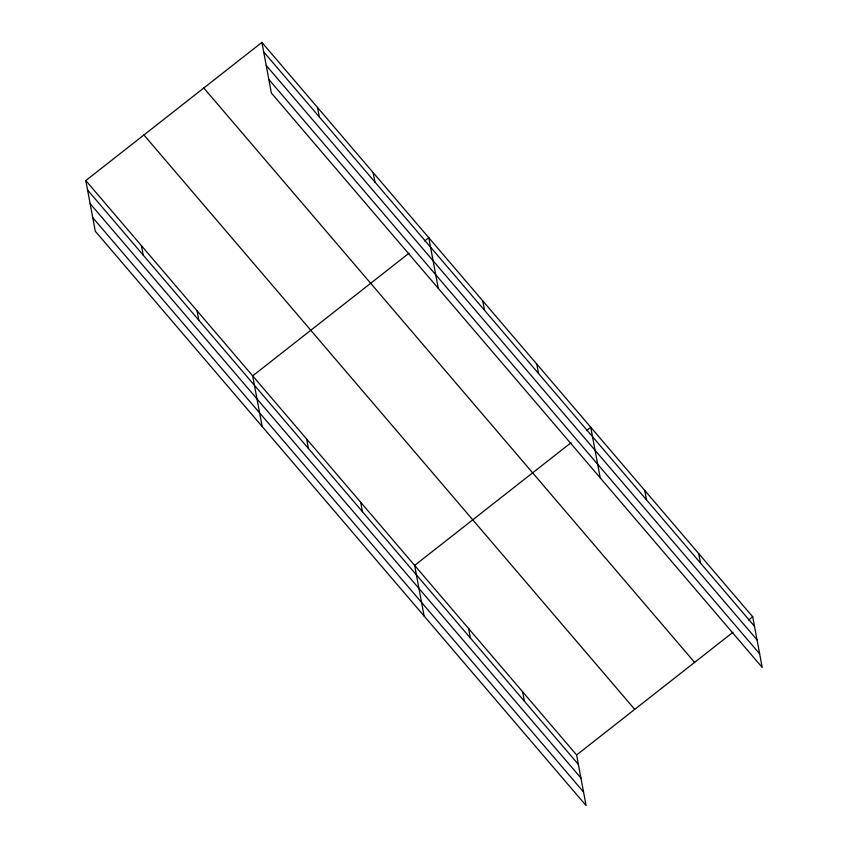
<?xml version="1.0" encoding="UTF-8"?>
<svg xmlns="http://www.w3.org/2000/svg" width="848" height="848" viewBox="0 0 848 848"><rect width="100%" height="100%" fill="white"/><g stroke="black" fill="none" stroke-linecap="round" stroke-linejoin="round"><path stroke-width="1.27" d="M85.807 180.571L576.619 754.964L586.095 805.6L95.283 231.207L85.807 180.571L261.905 42.4L752.717 616.793L762.193 667.429L271.381 93.036L261.905 42.4M409.065 253.17L252.683 375.865L262.159 426.502M424.625 240.949L428.781 237.694L438.257 288.331M571.033 442.72L414.651 565.415L424.127 616.051M586.593 430.508L590.749 427.244L600.225 477.88M576.619 754.964L733.001 632.269M748.561 620.058L752.717 616.793M263.675 51.855L754.487 626.248M266.219 65.444L757.031 639.837M268.837 79.447L759.649 653.84M203.796 87.991L694.607 662.394M143.916 134.97L634.728 709.373M87.577 190.026L578.389 764.419M90.121 203.615L580.933 778.008M92.739 217.618L583.551 792.011M698.731 553.617L700.49 563.072M644.734 490.43L646.505 499.885M536.763 364.068L538.522 373.512M482.766 300.881L484.537 310.336M522.633 691.788L524.403 701.232M468.647 628.601L470.407 638.056M373.152 172.6L374.922 182.055M317.534 107.495L319.293 116.95M360.665 502.228L362.435 511.683M306.679 439.052L308.439 448.497M197.065 310.771L198.824 320.215M141.436 245.666L143.206 255.121"/></g></svg>
